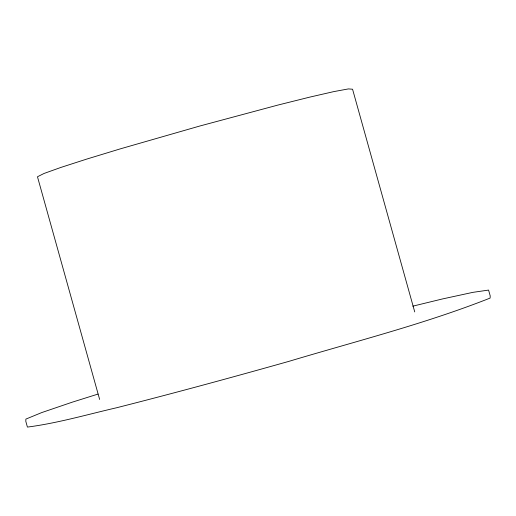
<?xml version="1.0" encoding="UTF-8"?>
<svg xmlns="http://www.w3.org/2000/svg" width="516" height="516" viewBox="0 0 516 516"><rect width="100%" height="100%" fill="white"/><g stroke="black" fill="none" stroke-linecap="round" stroke-linejoin="round"><path stroke-width="0.77" d="M98.001 394.082L72.272 402.17L41.738 412.574L25.884 419.095L25.8 421.295L27.419 427.087C57.592 423.191 86.907 414.6 116.493 407.782C174.195 393.147 231.639 377.506 288.934 361.348C356.227 341.16 424.7 323.925 490.116 298.08L490.2 295.874L488.581 290.082L472.901 292.353L442.515 298.938L412.8 306.162M414.735 311.922L352.557 89.216L348.41 88.913L333.807 91.609L309.748 97.124L277.866 105.083L199.731 126.039L120.325 148.853L86.946 159.018L60.933 167.416L44.053 173.46L37.468 176.749L99.646 399.455"/></g></svg>
